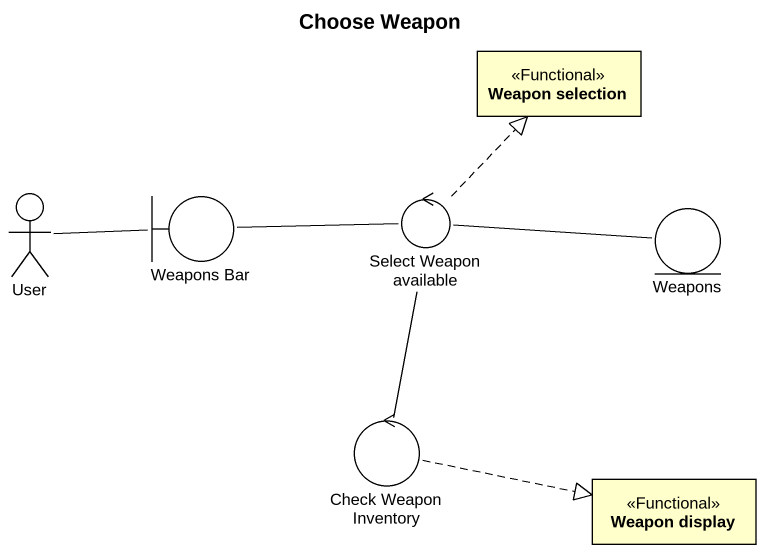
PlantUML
@startuml
title Choose Weapon
allowmixing
hide circle
hide empty members
class "Weapon selection" as Weapon_selection <<Functional>>
actor User
boundary "Weapons Bar" as Weapons_Bar
control "Select Weapon available" as Select_Weapon_available
entity Weapons
control "Check Weapon Inventory" as Check_Weapon_Inventory
class "Weapon display" as Weapon_display <<Functional>>
User -right- Weapons_Bar
Weapons_Bar -right- Select_Weapon_available
Select_Weapon_available .up.|> Weapon_selection
Select_Weapon_available -right- Weapons
Select_Weapon_available -- Check_Weapon_Inventory
Check_Weapon_Inventory .right.|> Weapon_display
@enduml
